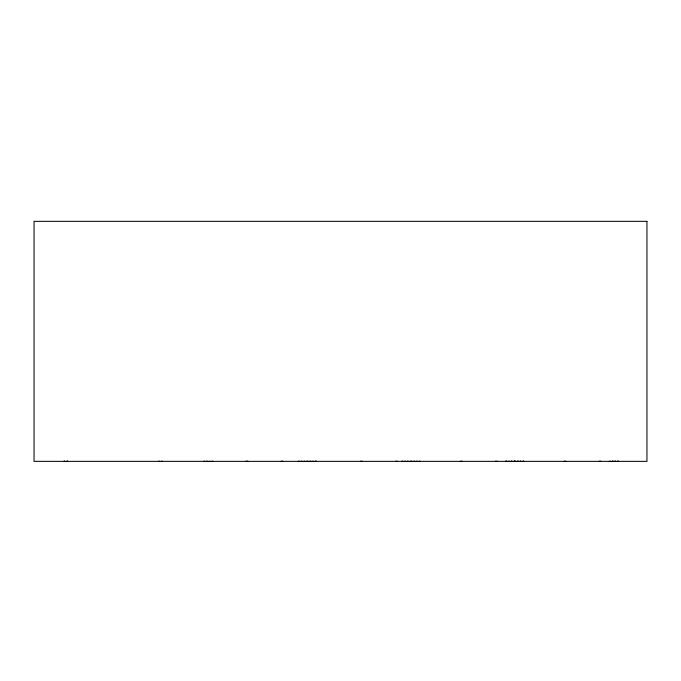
<?xml version="1.0" encoding="UTF-8"?>
<svg xmlns="http://www.w3.org/2000/svg" width="681" height="681" viewBox="0 0 681 681"><rect width="100%" height="100%" fill="white"/><g stroke="black" fill="none" stroke-linecap="round" stroke-linejoin="round"><path stroke-width="1.02" d="M247.416 461.36L247.867 461.292L246.02 461.292L246.488 461.36M282.538 461.36L282.99 461.292L281.142 461.292L281.611 461.36M361.943 461.36L362.394 461.292L360.547 461.292L361.015 461.36M397.066 461.36L397.517 461.292L395.67 461.292L396.138 461.36M461.735 461.36L462.186 461.292L460.339 461.292L460.807 461.36M496.858 461.36L497.309 461.292L495.462 461.292L495.93 461.36M565.409 461.36L565.86 461.292L564.013 461.292L564.489 461.36M600.531 461.36L600.982 461.292L599.135 461.292L599.612 461.36M64.848 461.301L63.895 461.335L64.959 461.301M66.764 461.36L67.819 461.335L66.866 461.301M159.686 461.301L158.622 461.335L159.677 461.36M161.491 461.36L162.546 461.335L161.482 461.301M204.717 461.301L203.551 461.335L204.717 461.36M206.42 461.36L207.586 461.335L206.411 461.301M209.144 461.335L210.097 461.301M211.902 461.36L212.957 461.335L211.893 461.301M299.444 461.301L298.278 461.335L299.444 461.36M301.147 461.36L302.304 461.335L301.138 461.301M304.824 461.301L303.76 461.335L304.816 461.36M306.629 461.36L308.144 461.301M309.846 461.36L311.004 461.335L309.838 461.301M313.524 461.301L312.46 461.335L313.515 461.36M315.329 461.36L316.282 461.335M315.422 461.36L316.384 461.335L315.32 461.301M402.871 461.301L401.705 461.335L402.863 461.36M404.565 461.36L405.731 461.335L404.565 461.301M408.251 461.301L407.187 461.335L408.242 461.36M410.056 461.36L411.962 461.301M413.665 461.36L414.831 461.335L413.656 461.301M417.342 461.301L416.278 461.335L417.334 461.36M419.147 461.36L420.203 461.335L419.138 461.301M506.69 461.301L505.625 461.335L506.681 461.36M506.579 461.301L505.523 461.335L506.587 461.36M508.392 461.36L509.55 461.335L508.384 461.301M511.108 461.335L512.069 461.301M511.959 461.301L511.005 461.335L512.061 461.36M513.874 461.36L515.653 461.301M517.356 461.36L518.513 461.335L517.458 461.301M521.033 461.301L519.969 461.335L520.931 461.36M522.838 461.36L523.893 461.335L522.94 461.301M610.38 461.301L609.316 461.335M612.074 461.36L613.24 461.335L612.185 461.301M615.76 461.301L614.696 461.335L615.65 461.36M617.565 461.36L618.62 461.335L617.667 461.301M617.556 461.301L618.518 461.335M612.074 461.301L613.138 461.335M522.829 461.301L523.791 461.335M517.347 461.301L518.411 461.335M514.487 461.335L515.551 461.36M614.798 461.335L615.752 461.36M609.418 461.335L610.372 461.36M513.976 461.301L514.93 461.335M520.071 461.335L521.025 461.36M513.866 461.301L515.653 461.36M410.047 461.301L411.962 461.36M306.62 461.301L308.144 461.36M66.755 461.301L67.717 461.335M646.95 221.342L34.05 221.342L34.05 461.36L646.95 461.36L646.95 221.342"/></g></svg>
